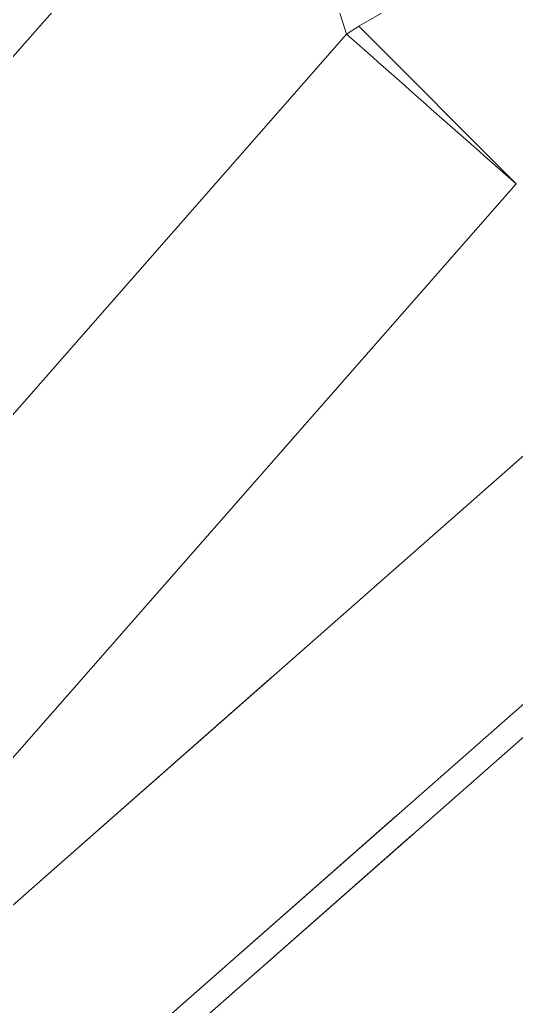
# Model space of a CAD drawing. Header units: millimetres. Extents: x 2822564 to 2991989, y -324396 to -253399.
# Drawn here: x 2935231.9 to 2935269.6, y -301654.3 to -301579.6 of the extents above; entities that cross this region are included whole.
import ezdxf

# ---------------------------------------------------------------- set-up
doc = ezdxf.new("R2010")
doc.units = ezdxf.units.MM
doc.linetypes.add('12017_XPLAN_GROUND$0$HIDDEN', pattern=[0.375, 0.25, -0.125])
doc.layers.add('coton tak bazo', color=191, linetype='Continuous', lineweight=5)
doc.layers.add('KATCHIN', color=253, linetype='12017_XPLAN_GROUND$0$HIDDEN', lineweight=5)

# ---------------------------------------------------------------- blocks, each defined once
blk = doc.blocks.new('fff')
at = {"layer": 'coton tak bazo', "ltscale": 0.466667}
for p, q in [((-0.875084, 0.581084), (-1.43347, 0.090029)), ((-0.871767, 0.581084), (-1.432023, 0.088385)), ((-0.846932, 0.581084), (-1.421192, 0.076069)), ((-0.875084, 0.581084), (-1.371056, 0.144917)), ((-0.871767, 0.581084), (-1.369609, 0.143272)), ((-0.846931, 0.581084), (-1.358778, 0.130956))]:
    blk.add_line(p, q, dxfattribs=at)
at = {"layer": 'coton tak bazo', "ltscale": 0.094643}
blk.add_line((-1.257378, 0.19731), (-1.365288, 0.07442), dxfattribs=at)
at = {"layer": 'coton tak bazo', "ltscale": 0.110246}
blk.add_line((-1.232315, 0.194344), (-1.358015, 0.051194), dxfattribs=at)
at = {"layer": 'coton tak bazo', "ltscale": 0.077624}
blk.add_line((-1.291727, 0.188369), (-1.380232, 0.087578), dxfattribs=at)
at = {"layer": 'coton tak bazo'}
for p, q in [((-1.380232, 0.087578), (-1.380259, 0.087554)), ((-1.366384, 0.073717), (-1.368377, 0.072565))]:
    blk.add_line(p, q, dxfattribs=at)
at = {"layer": 'coton tak bazo', "ltscale": 0.011338}
blk.add_line((-1.366384, 0.073717), (-1.380232, 0.087578), dxfattribs=at)
at = {"layer": 'coton tak bazo', "ltscale": 0.014085}
blk.add_line((-1.358015, 0.051194), (-1.365288, 0.07442), dxfattribs=at)
at = {"layer": 'coton tak bazo'}
for centre, radius, start, end in [((-13.877129, -14.122283), 18.923333, 48.6096228, 48.6699129), ((-1.387058, 0.107103), 0.03927, 301.7676, 303.66799)]:
    blk.add_arc(centre, radius, start, end, dxfattribs=at)
blk = doc.blocks.new('Surgery Zone')
at = {"layer": 'KATCHIN', "color": 85, "ltscale": 1.1, "true_color": 0x58ba48}
blk.add_circle((1610637.799, -562746.674, 0), 2200, dxfattribs=at)
at = {"layer": 'coton tak bazo', "xscale": 860.0000000000005, "yscale": 860.0000000000005, "zscale": 860.0000000000005, "rotation": 180}
blk.add_blockref('fff', (1610029.189, -564186.878, 0), dxfattribs=at)

msp = doc.modelspace()

# ---------------------------------------------------------------- block references
msp.add_blockref('Surgery Zone', (1324053.368, 262670.168, 0))

doc.saveas('drawing.dxf')
